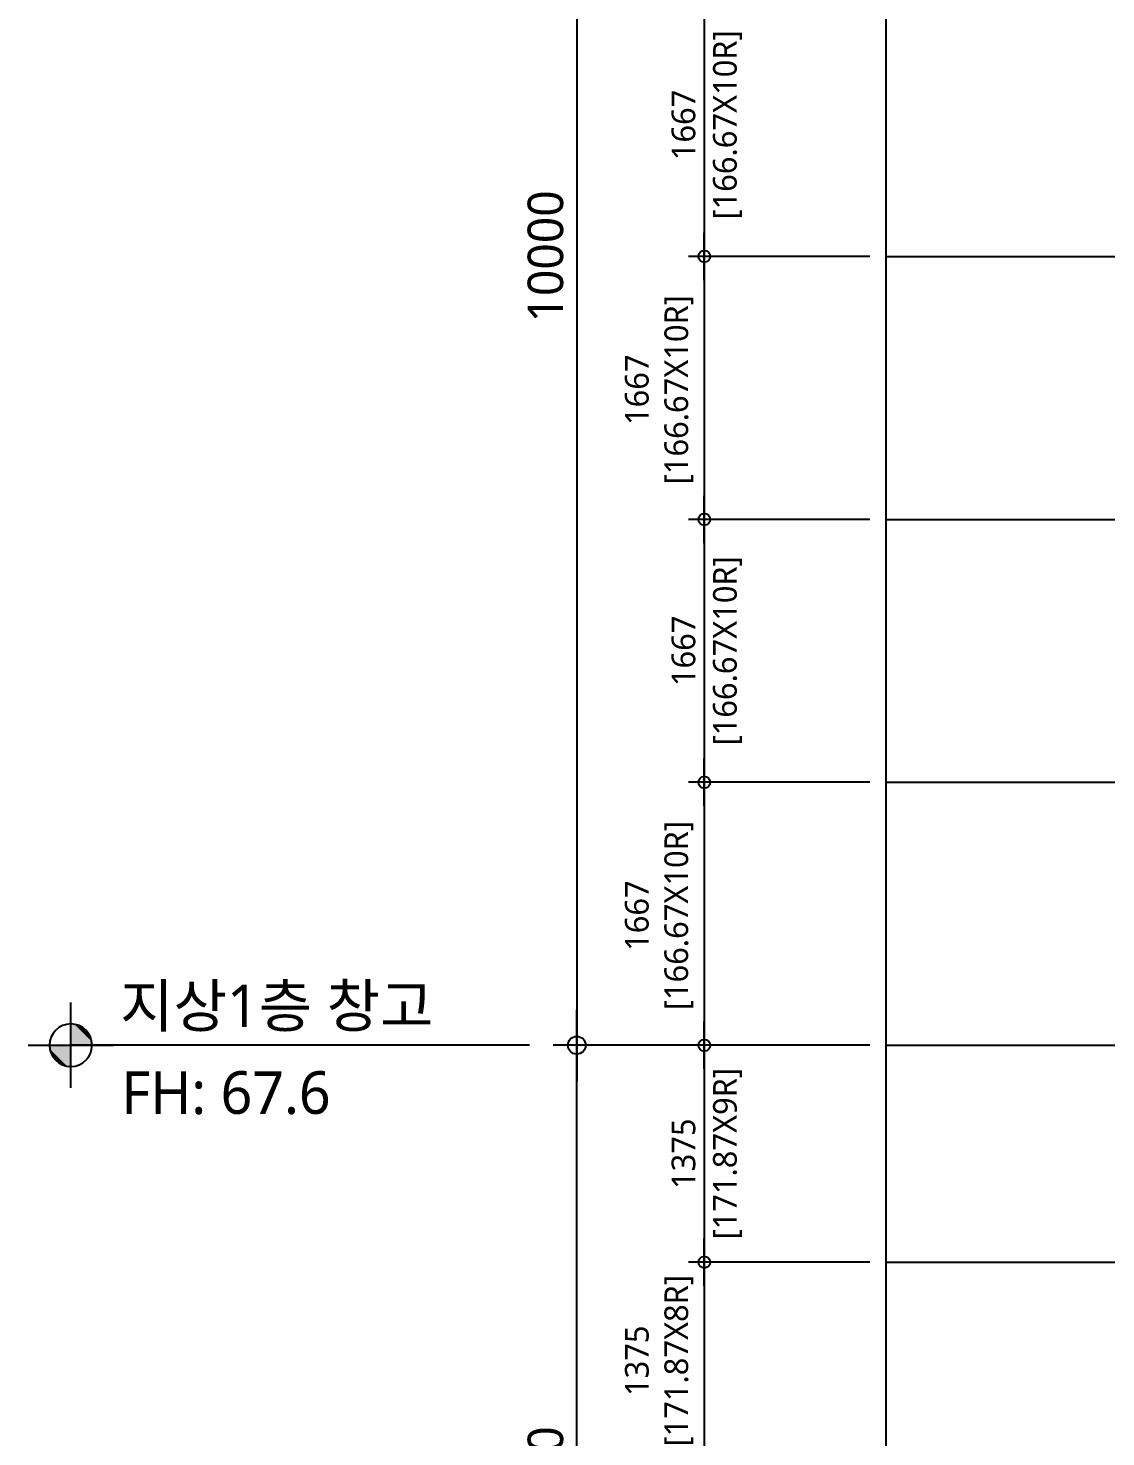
# Model space of a CAD drawing. Header units: millimetres. Extents: x 81033 to 452328, y -17390 to 42241.
# Drawn here: x 268207 to 275039, y 15249 to 24177 of the extents above; entities that cross this region are included whole.
import ezdxf
from ezdxf.enums import TextEntityAlignment as Align

# ---------------------------------------------------------------- set-up
doc = ezdxf.new("R2010")
doc.units = ezdxf.units.MM
doc.header["$LTSCALE"] = 100
doc.header["$MEASUREMENT"] = 0
doc.header["$PDSIZE"] = -10
doc.linetypes.add('CEN', pattern=[62, 60, -1, 0, -1])
doc.layers.get('0').update_dxf_attribs({"linetype": 'CONTINUOUS'})
doc.layers.get('Defpoints').update_dxf_attribs({"color": 171, "linetype": 'CONTINUOUS'})
for name, color, linetype in [('CEN(ST)', 1, 'CEN'), ('NDIM', 7, 'CONTINUOUS'), ('SYM', 7, 'CONTINUOUS'), ('TEXT(AXIS)', 2, 'CONTINUOUS')]:
    doc.layers.add(name, color=color, linetype=linetype)
doc.styles.add('CGS', font='cgse', dxfattribs={"bigfont": 'cgs'})
doc.styles.add('나눔바른고딕', font='NanumBarunGothic.ttf')
doc.dimstyles.new('NDIM 1200', dxfattribs={"dimscale": 75, "dimtxt": 3, "dimasz": 1, "dimexe": 2, "dimexo": 2, "dimgap": 1, "dimtad": 1, "dimdec": 0, "dimdsep": 46, "dimtxsty": 'CGS', "dimblk": 'DOT0', "dimcen": 1, "dimdle": 8, "dimclrd": 256, "dimclre": 256, "dimclrt": 256, "dimadec": 0, "dimazin": 0, "dimtfac": 1, "dimtdec": 0, "dimtix": 1, "dimtmove": 2, "dimatfit": 3, "dimldrblk": 'DOT0', "dimfxl": 1, "dimtolj": 1, "dimtzin": 0, "dimlwd": -1, "dimlwe": -1, "dimarcsym": 0})

# ---------------------------------------------------------------- blocks, each defined once
blk = doc.blocks.new('DOT0')
blk.add_line((-3, 0), (3, 0))
at = {"color": 6}
blk.add_circle((0, 0), 0.75, dxfattribs=at)
blk = doc.blocks.new('*D732')
at = {"layer": 'Defpoints', "color": 0, "ltscale": 0.4, "transparency": 16777216}
for p in [(273643.4, 16355.6), (272493.4, 14980.6), (273643.4, 14980.6)]:
    blk.add_point(p, dxfattribs=at)
at = {"layer": 'NDIM', "ltscale": 0.4, "transparency": 16777216}
for p, q in [((273543.4, 16355.6), (272393.4, 16355.6)), ((272493.4, 16305.6), (272493.4, 15030.6)), ((273543.4, 14980.6), (272393.4, 14980.6))]:
    blk.add_line(p, q, dxfattribs=at)
at = {"layer": 'NDIM', "ltscale": 0.4, "transparency": 16777216, "xscale": 50, "yscale": 50, "zscale": 50}
for p, rotation in [((272493.4, 16355.6), 90), ((272493.4, 14980.6), 270)]:
    blk.add_blockref('DOT0', p, dxfattribs=dict(at, rotation=rotation))
at = {"layer": 'NDIM', "ltscale": 0.4, "transparency": 16777216, "insert": (272207.2, 15730.9), "char_height": 150, "attachment_point": 5, "rotation": 90, "style": '나눔바른고딕'}
blk.add_mtext('\\A1;1375\\P[171.87X8R]', dxfattribs=at)
blk = doc.blocks.new('*D733')
at = {"layer": 'Defpoints', "color": 0, "ltscale": 0.4, "transparency": 16777216}
for p in [(273643.4, 17730.6), (272493.4, 16355.6), (273643.4, 16355.6)]:
    blk.add_point(p, dxfattribs=at)
at = {"layer": 'NDIM', "ltscale": 0.4, "transparency": 16777216}
for p, q in [((273543.4, 17730.6), (272393.4, 17730.6)), ((272493.4, 17680.6), (272493.4, 16405.6)), ((273543.4, 16355.6), (272393.4, 16355.6))]:
    blk.add_line(p, q, dxfattribs=at)
at = {"layer": 'NDIM', "ltscale": 0.4, "transparency": 16777216, "xscale": 50, "yscale": 50, "zscale": 50}
for p, rotation in [((272493.4, 17730.6), 90), ((272493.4, 16355.6), 270)]:
    blk.add_blockref('DOT0', p, dxfattribs=dict(at, rotation=rotation))
at = {"layer": 'NDIM', "ltscale": 0.4, "transparency": 16777216, "char_height": 150, "attachment_point": 5, "rotation": 90, "style": '나눔바른고딕'}
for s, insert in [('\\A1;[171.87X9R]', (272640.5, 17043.1)), ('\\A1;1375', (272362.1, 17043.1))]:
    blk.add_mtext(s, dxfattribs=dict(at, insert=insert))
blk = doc.blocks.new('*D734')
at = {"layer": 'Defpoints', "color": 0, "ltscale": 0.4, "transparency": 16777216}
for p in [(273643.4, 19397.2), (272493.4, 17730.6), (273643.4, 17730.6)]:
    blk.add_point(p, dxfattribs=at)
at = {"layer": 'NDIM', "ltscale": 0.4, "transparency": 16777216}
for p, q in [((273543.4, 19397.2), (272393.4, 19397.2)), ((272493.4, 19347.2), (272493.4, 17780.6)), ((273543.4, 17730.6), (272393.4, 17730.6))]:
    blk.add_line(p, q, dxfattribs=at)
at = {"layer": 'NDIM', "ltscale": 0.4, "transparency": 16777216, "xscale": 50, "yscale": 50, "zscale": 50}
for p, rotation in [((272493.4, 19397.2), 90), ((272493.4, 17730.6), 270)]:
    blk.add_blockref('DOT0', p, dxfattribs=dict(at, rotation=rotation))
at = {"layer": 'NDIM', "ltscale": 0.4, "transparency": 16777216, "insert": (272207.2, 18552.4), "char_height": 150, "attachment_point": 5, "rotation": 90, "style": '나눔바른고딕'}
blk.add_mtext('\\A1;1667\\P[166.67X10R]', dxfattribs=at)
blk = doc.blocks.new('*D735')
at = {"layer": 'Defpoints', "color": 0, "ltscale": 0.4, "transparency": 16777216}
for p in [(273643.4, 21063.9), (272493.4, 19397.2), (273643.4, 19397.2)]:
    blk.add_point(p, dxfattribs=at)
at = {"layer": 'NDIM', "ltscale": 0.4, "transparency": 16777216}
for p, q in [((273543.4, 21063.9), (272393.4, 21063.9)), ((272493.4, 21013.9), (272493.4, 19447.2)), ((273543.4, 19397.2), (272393.4, 19397.2))]:
    blk.add_line(p, q, dxfattribs=at)
at = {"layer": 'NDIM', "ltscale": 0.4, "transparency": 16777216, "xscale": 50, "yscale": 50, "zscale": 50}
for p, rotation in [((272493.4, 21063.9), 90), ((272493.4, 19397.2), 270)]:
    blk.add_blockref('DOT0', p, dxfattribs=dict(at, rotation=rotation))
at = {"layer": 'NDIM', "ltscale": 0.4, "transparency": 16777216, "char_height": 150, "attachment_point": 5, "rotation": 90, "style": '나눔바른고딕'}
for s, insert in [('\\A1;[166.67X10R]', (272640.5, 20230.6)), ('\\A1;1667', (272362.2, 20230.6))]:
    blk.add_mtext(s, dxfattribs=dict(at, insert=insert))
blk = doc.blocks.new('*D736')
at = {"layer": 'Defpoints', "color": 0, "ltscale": 0.4, "transparency": 16777216}
for p in [(273643.4, 22730.6), (272493.4, 21063.9), (273643.4, 21063.9)]:
    blk.add_point(p, dxfattribs=at)
at = {"layer": 'NDIM', "ltscale": 0.4, "transparency": 16777216}
for p, q in [((273543.4, 22730.6), (272393.4, 22730.6)), ((272493.4, 22680.6), (272493.4, 21113.9)), ((273543.4, 21063.9), (272393.4, 21063.9))]:
    blk.add_line(p, q, dxfattribs=at)
at = {"layer": 'NDIM', "ltscale": 0.4, "transparency": 16777216, "xscale": 50, "yscale": 50, "zscale": 50}
for p, rotation in [((272493.4, 22730.6), 90), ((272493.4, 21063.9), 270)]:
    blk.add_blockref('DOT0', p, dxfattribs=dict(at, rotation=rotation))
at = {"layer": 'NDIM', "ltscale": 0.4, "transparency": 16777216, "insert": (272207.2, 21885.7), "char_height": 150, "attachment_point": 5, "rotation": 90, "style": '나눔바른고딕'}
blk.add_mtext('\\A1;1667\\P[166.67X10R]', dxfattribs=at)
blk = doc.blocks.new('*D737')
at = {"layer": 'Defpoints', "color": 0, "ltscale": 0.4, "transparency": 16777216}
for p in [(273643.4, 24397.2), (272493.4, 22730.6), (273643.4, 22730.6)]:
    blk.add_point(p, dxfattribs=at)
at = {"layer": 'NDIM', "ltscale": 0.4, "transparency": 16777216}
for p, q in [((273543.4, 24397.2), (272393.4, 24397.2)), ((272493.4, 24347.2), (272493.4, 22780.6)), ((273543.4, 22730.6), (272393.4, 22730.6))]:
    blk.add_line(p, q, dxfattribs=at)
at = {"layer": 'NDIM', "ltscale": 0.4, "transparency": 16777216, "xscale": 50, "yscale": 50, "zscale": 50}
for p, rotation in [((272493.4, 24397.2), 90), ((272493.4, 22730.6), 270)]:
    blk.add_blockref('DOT0', p, dxfattribs=dict(at, rotation=rotation))
at = {"layer": 'NDIM', "ltscale": 0.4, "transparency": 16777216, "char_height": 150, "attachment_point": 5, "rotation": 90, "style": '나눔바른고딕'}
for s, insert in [('\\A1;[166.67X10R]', (272640.5, 23563.9)), ('\\A1;1667', (272362.2, 23563.9))]:
    blk.add_mtext(s, dxfattribs=dict(at, insert=insert))
blk = doc.blocks.new('*D741')
at = {"layer": 'Defpoints', "color": 0, "ltscale": 0.4, "transparency": 16777216}
for p in [(271684.8, 17730.6), (273643.4, 17730.6), (273643.4, 12230.6)]:
    blk.add_point(p, dxfattribs=at)
at = {"layer": 'NDIM', "ltscale": 0.4, "transparency": 16777216}
for p, q in [((273493.4, 17730.6), (271534.8, 17730.6)), ((271684.8, 12305.6), (271684.8, 17655.6)), ((273493.4, 12230.6), (271534.8, 12230.6))]:
    blk.add_line(p, q, dxfattribs=at)
at = {"layer": 'NDIM', "ltscale": 0.4, "transparency": 16777216, "xscale": 75, "yscale": 75, "zscale": 75}
for p, rotation in [((271684.8, 17730.6), 90), ((271684.8, 12230.6), 270)]:
    blk.add_blockref('DOT0', p, dxfattribs=dict(at, rotation=rotation))
at = {"layer": 'NDIM', "ltscale": 0.4, "transparency": 16777216, "insert": (271487.6, 14980.6), "char_height": 225, "attachment_point": 5, "rotation": 90, "style": '나눔바른고딕'}
blk.add_mtext('\\A1;5500', dxfattribs=at)
blk = doc.blocks.new('*D742')
at = {"layer": 'Defpoints', "color": 0, "ltscale": 0.4, "transparency": 16777216}
for p in [(273643.4, 27730.6), (271684.8, 17730.6), (273643.4, 17730.6)]:
    blk.add_point(p, dxfattribs=at)
at = {"layer": 'NDIM', "ltscale": 0.4, "transparency": 16777216}
for p, q in [((273493.4, 27730.6), (271534.8, 27730.6)), ((271684.8, 27655.6), (271684.8, 17805.6)), ((273493.4, 17730.6), (271534.8, 17730.6))]:
    blk.add_line(p, q, dxfattribs=at)
at = {"layer": 'NDIM', "ltscale": 0.4, "transparency": 16777216, "xscale": 75, "yscale": 75, "zscale": 75}
for p, rotation in [((271684.8, 27730.6), 90), ((271684.8, 17730.6), 270)]:
    blk.add_blockref('DOT0', p, dxfattribs=dict(at, rotation=rotation))
at = {"layer": 'NDIM', "ltscale": 0.4, "transparency": 16777216, "insert": (271487.6, 22730.6), "char_height": 225, "attachment_point": 5, "rotation": 90, "style": '나눔바른고딕'}
blk.add_mtext('\\A1;10000', dxfattribs=at)
blk = doc.blocks.new('A$C19853FC8')
at = {"layer": 'SYM'}
for p, q in [((1800, 0), (1800, 3600)), ((3600, 1800), (0, 1800))]:
    blk.add_line(p, q, dxfattribs=at)
blk.add_circle((1800, 1800), 900, dxfattribs=at)
for points in [[(900, 1800), (1800, 2700), (914, 1959), (1643, 2686)], [(914, 1959), (1643, 2686), (954, 2112), (1492, 2646)], [(954, 2112), (1492, 2646), (1025, 2260), (1346, 2576)], [(1025, 2260), (1346, 2576), (1109, 2378), (1222, 2491)], [(1800, 900), (2700, 1800), (1959, 914), (2686, 1643)], [(1959, 914), (2686, 1643), (2112, 954), (2646, 1492)], [(2112, 954), (2646, 1492), (2260, 1025), (2576, 1346)], [(2260, 1025), (2576, 1346), (2378, 1109), (2491, 1222)]]:
    blk.add_solid(points, dxfattribs=at)
at = {"layer": 'SYM', "linetype": 'Continuous'}
for points in [[(1800, 2700), (1800, 1800), (900, 1800)], [(2700, 1800), (1800, 900), (1800, 1800)]]:
    blk.add_solid(points, dxfattribs=at)

msp = doc.modelspace()

# ---------------------------------------------------------------- linework, layer by layer
at = {"layer": 'CEN(ST)', "ltscale": 10000}
for p, q in [((273643.4, 22730.6), (277942.5, 22730.6)), ((273643.4, 21063.9), (282672.7, 21063.9)), ((273643.4, 19397.2), (277954.6, 19397.2)), ((273643.4, 17730.6), (290893.4, 17730.6)), ((273643.4, 16355.6), (277967, 16355.6))]:
    msp.add_line(p, q, dxfattribs=at)
at = {"layer": 'Defpoints', "ltscale": 1000}
msp.add_lwpolyline([(273643.4, 38730.6), (273643.4, 1403.6), (290893.4, 1403.6), (290893.4, 38730.6)], dxfattribs=at)
at = {"layer": 'SYM', "ltscale": 1000}
msp.add_line((271384.8, 17730.6), (268477.3, 17730.6), dxfattribs=at)

# ---------------------------------------------------------------- block references
at = {"ltscale": 1000, "xscale": -0.15, "yscale": 0.15, "zscale": 0.15}
msp.add_blockref('A$C19853FC8', (268747.3, 17460.6), dxfattribs=at)

# ---------------------------------------------------------------- texts
at = {"layer": 'TEXT(AXIS)', "style": '나눔바른고딕'}
for s, p in [('지상1층 창고', (268789.8, 17980.6)), ('FH: 67.6', (268798.3, 17430.6))]:
    msp.add_text(s, height=270, dxfattribs=at).set_placement(p, align=Align.MIDDLE_LEFT)

# ---------------------------------------------------------------- dimensions: what is measured, and where the dimension line sits
at = {"layer": 'NDIM', "ltscale": 0.4}
for p1, angle, picture, middle in [((273643.4, 27730.6), 270, '*D742', (271487.6, 22730.6)), ((273643.4, 12230.6), 90, '*D741', (271487.6, 14980.6))]:
    dim = msp.add_linear_dim(base=(271684.8, 17730.6), p1=p1, p2=(273643.4, 17730.6), angle=angle, dimstyle='NDIM 1200', override={"dimtxsty": '나눔바른고딕'}, dxfattribs=at)
    dim.commit()
    dim.dimension.update_dxf_attribs({"geometry": picture, "text_midpoint": middle})
for base, p1, p2, text, picture, middle in [((272493.4, 22730.6), (273643.4, 24397.2), (273643.4, 22730.6), '<>\\X[166.67X10R]', '*D737', (272493.4, 23563.9)), ((272493.4, 19397.2), (273643.4, 21063.9), (273643.4, 19397.2), '<>\\X[166.67X10R]', '*D735', (272493.4, 20230.6)), ((272493.4, 16355.6), (273643.4, 17730.6), (273643.4, 16355.6), '<>\\X[171.87X9R]', '*D733', (272493.4, 17043.1))]:
    dim = msp.add_linear_dim(base=base, p1=p1, p2=p2, angle=270, text=text, dimstyle='NDIM 1200', override={"dimscale": 50, "dimtxsty": '나눔바른고딕'}, dxfattribs=at)
    dim.commit()
    dim.dimension.update_dxf_attribs({"geometry": picture, "text_midpoint": middle})
for base, p1, p2, text, picture, middle in [((272493.4, 21063.9), (273643.4, 22730.6), (273643.4, 21063.9), '<>\\X[166.67X10R]', '*D736', (272207.2, 21885.7)), ((272493.4, 17730.6), (273643.4, 19397.2), (273643.4, 17730.6), '<>\\X[166.67X10R]', '*D734', (272207.2, 18552.4)), ((272493.4, 14980.6), (273643.4, 16355.6), (273643.4, 14980.6), '<>\\X[171.87X8R]', '*D732', (272207.2, 15730.9))]:
    dim = msp.add_linear_dim(base=base, p1=p1, p2=p2, angle=270, text=text, dimstyle='NDIM 1200', override={"dimscale": 50, "dimtxsty": '나눔바른고딕'}, dxfattribs=at)
    dim.commit()
    dim.dimension.update_dxf_attribs({"geometry": picture, "text_midpoint": middle, "dimtype": 160})

doc.saveas('drawing.dxf')
